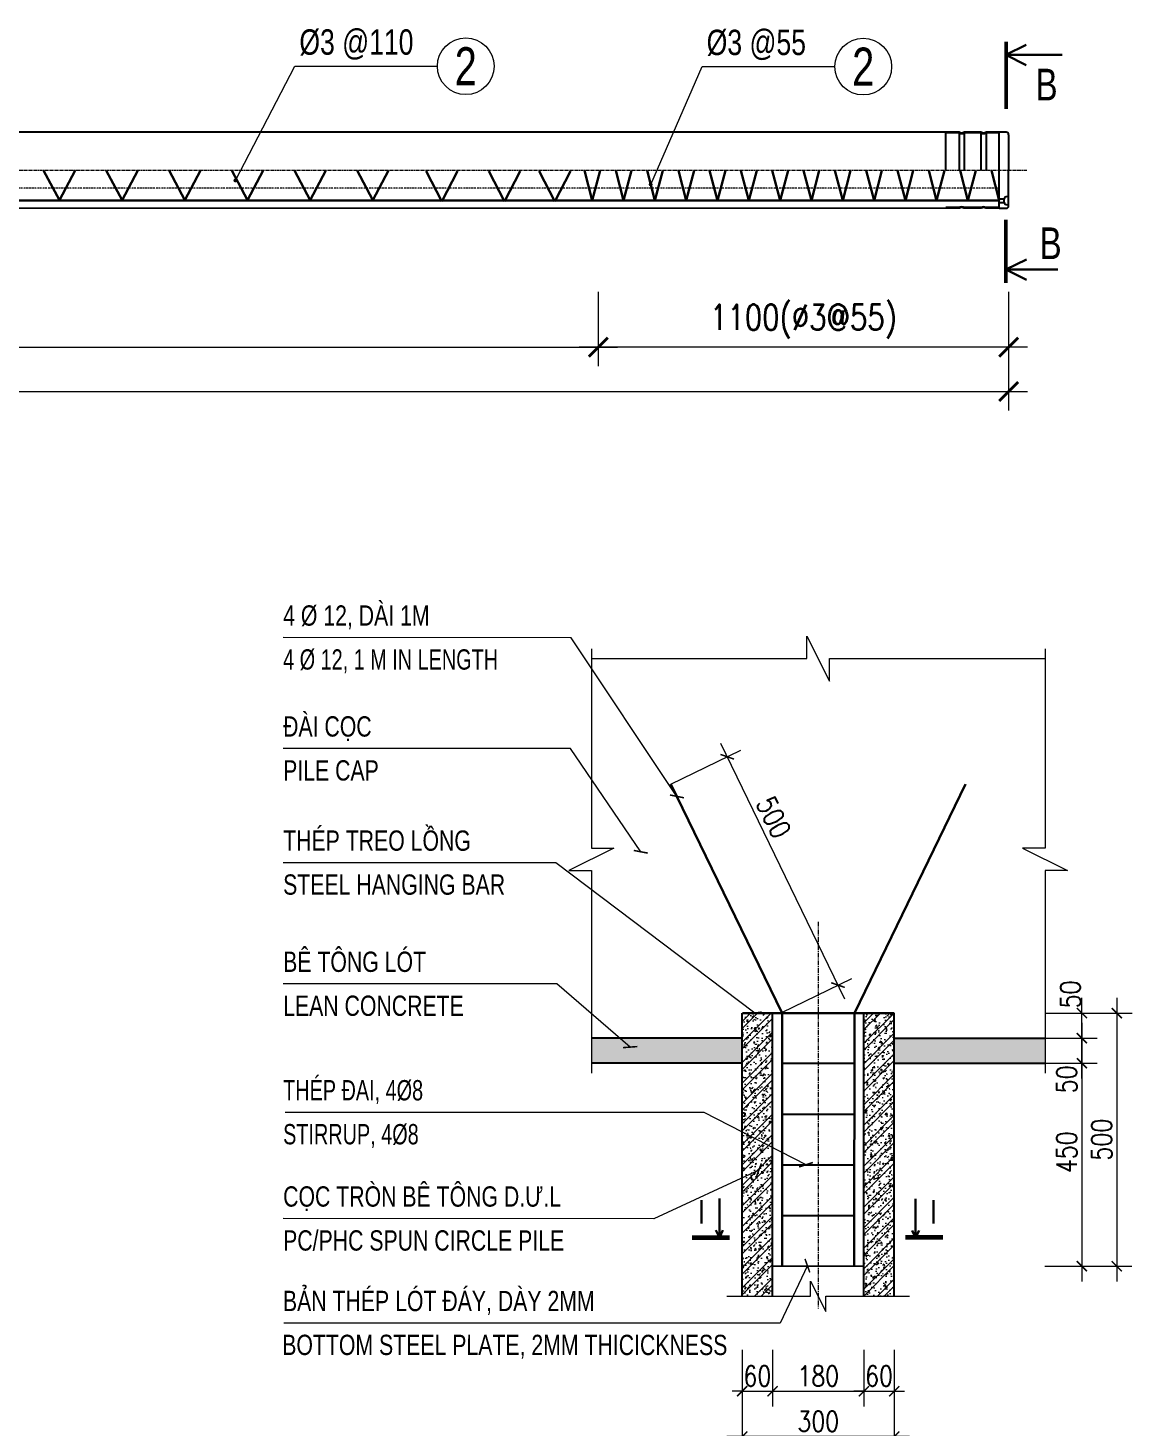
# Model space of a CAD drawing. Header units: millimetres. Extents: x -1359830 to -1240265, y -705366 to -618243.
# Drawn here: x -1277474 to -1268765, y -629380 to -618346 of the extents above; entities that cross this region are included whole.
import ezdxf
from ezdxf.enums import TextEntityAlignment as Align

# ---------------------------------------------------------------- set-up
doc = ezdxf.new("R2010")
doc.units = ezdxf.units.MM
doc.header["$MEASUREMENT"] = 0
doc.header["$PDMODE"] = 3
doc.header["$PDSIZE"] = 50
for name, pattern in [('ACAD_ISO03W100', [30, 12, -18]), ('CENTER', [50.8, 31.75, -6.35, 6.35, -6.35]), ('HIDDENX2', [0.75, 0.5, -0.25])]:
    doc.linetypes.add(name, pattern=pattern)
for name, color, linetype, lineweight in [('1.NET BAO-F', 3, 'Continuous', 25), ('10.CAT-F', 6, 'Continuous', 50), ('2.THEP CHU-F', 4, 'Continuous', 30), ('3. THEPDAI-F', 11, 'Continuous', 30), ('4.DIM-F', 1, 'Continuous', 15), ('5.HATCH-F', 8, 'Continuous', 5), ('6.NET TRUC-F', 5, 'CENTER', 15), ('7.TEXT-F', 4, 'Continuous', 20), ('8.KHUAT-F', 9, 'HIDDENX2', 18), ('9.NET MANH-F', 9, 'Continuous', 15), ('KC-NET THUONG', 8, 'Continuous', 18), ('S-dims', 8, 'Continuous', 18), ('Thep dai', 3, 'Continuous', 25)]:
    doc.layers.add(name, color=color, linetype=linetype, lineweight=lineweight)
doc.styles.add('Arial', font='arial.ttf')
doc.styles.add('Vnsimli', font='vnsimli.shx', dxfattribs={"width": 0.8})
doc.dimstyles.new('D1-20', dxfattribs={"dimscale": 20, "dimtxt": 2, "dimasz": 1, "dimexe": 1.5, "dimexo": 0, "dimgap": 0.5, "dimtad": 1, "dimdec": 0, "dimzin": 0, "dimdsep": 46, "dimtxsty": 'Vnsimli', "dimblk": 'ARCHTICK', "dimcen": 1, "dimdle": 1.5, "dimclrd": 256, "dimclre": 256, "dimclrt": 2, "dimadec": 0, "dimazin": 0, "dimtfac": 1, "dimtdec": 0, "dimtix": 1, "dimtmove": 2, "dimatfit": 2, "dimldrblk": 'ARCHTICK', "dimfxl": 1, "dimtolj": 1, "dimtzin": 0, "dimlwd": -1, "dimlwe": -1, "dimarcsym": 0})
doc.dimstyles.new('D1-40', dxfattribs={"dimscale": 40, "dimtxt": 2, "dimasz": 1.5, "dimexe": 1.5, "dimexo": 0, "dimgap": 0.5, "dimtad": 1, "dimdec": 0, "dimzin": 0, "dimdsep": 46, "dimtxsty": 'Vnsimli', "dimblk": 'ARCHTICK', "dimcen": 1, "dimdle": 1.5, "dimclrd": 256, "dimclre": 256, "dimclrt": 2, "dimadec": 0, "dimazin": 0, "dimtfac": 1, "dimtdec": 0, "dimtix": 1, "dimtmove": 2, "dimatfit": 2, "dimldrblk": 'ARCHTICK', "dimfxl": 1, "dimtolj": 1, "dimtzin": 0, "dimlwd": -1, "dimlwe": -1, "dimarcsym": 0})
doc.dimstyles.new('D1-50', dxfattribs={"dimscale": 50, "dimtxt": 2, "dimasz": 1.5, "dimexe": 1.5, "dimexo": 0, "dimgap": 0.5, "dimtad": 1, "dimdec": 0, "dimzin": 0, "dimdsep": 46, "dimtxsty": 'Vnsimli', "dimblk": 'ARCHTICK', "dimcen": 1, "dimdle": 1.5, "dimclrd": 256, "dimclre": 256, "dimclrt": 2, "dimadec": 0, "dimazin": 0, "dimtfac": 1, "dimtdec": 0, "dimtix": 1, "dimtmove": 2, "dimatfit": 2, "dimldrblk": 'ARCHTICK', "dimfxl": 1, "dimtolj": 1, "dimtzin": 0, "dimlwd": -1, "dimlwe": -1, "dimarcsym": 0})
pattern_1 = [(50, (-1347035.044, -606286.124), (27.3277, -2.390863), [2.8575, -31.4325]), (355, (-1347035.044, -606286.124), (-5.286424, 28.658496), [2.286, -25.146]), (100.451, (-1347032.767, -606286.323), (22.041375, 26.267503), [2.4285, -26.7135]), (46.1842, (-1347035.044, -606278.504), (40.661856, -6.30635), [4.28625, -47.14875]), (96.6356, (-1347031.655, -606279.03), (35.610635, 37.113833), [3.64275, -40.07025]), (351.184, (-1347035.044, -606278.504), (35.61069, 37.113768), [3.429, -37.719]), (21, (-1347031.234, -606280.409), (22.742232, -15.339828), [2.8575, -31.4325]), (326, (-1347031.234, -606280.409), (9.270304, 27.628195), [2.286, -25.146]), (71.4514, (-1347029.34, -606281.687), (32.012474, 12.288429), [2.4285, -26.7135]), (37.5, (-1347035.044, -606286.1235), (0.4632905, 12.6832558), [0, -24.8412, 0, -25.527, 0, -25.24125]), (7.5, (-1347035.044, -606286.124), (10.0229494, 15.0270862), [0, -14.5542, 0, -24.2697, 0, -9.62025]), (327.5, (-1347043.54, -606286.124), (20.3385893, -0.8593116), [0, -9.525, 0, -29.718, 0, -39.4335]), (317.5, (-1347047.35, -606286.124), (22.219377, 3.813974), [0, -12.3825, 0, -19.7358, 0, -28.0035])]

# ---------------------------------------------------------------- blocks, each defined once
blk = doc.blocks.new('_ARCHTICK')
at = {"layer": 'KC-NET THUONG', "color": 0, "linetype": 'ByBlock', "const_width": 0.15}
blk.add_lwpolyline([(-0.5, -0.5), (0.5, 0.5)], dxfattribs=at)
blk = doc.blocks.new('*D25')
at = {"layer": '4.DIM-F', "transparency": 16777216}
for p, q in [((-1314442.3, -619797.7), (-1314442.3, -620090.8)), ((-1303773.3, -619797.7), (-1303773.3, -620090.8)), ((-1314517.3, -620015.8), (-1303698.3, -620015.8))]:
    blk.add_line(p, q, dxfattribs=at)
at = {"layer": 'DEFPOINTS', "color": 0, "transparency": 16777216}
for p in [(-1314442.3, -619797.7), (-1303773.3, -619797.7), (-1303773.3, -620015.8)]:
    blk.add_point(p, dxfattribs=at)
at = {"layer": '4.DIM-F', "transparency": 16777216, "xscale": 75, "yscale": 75, "zscale": 75, "rotation": 180}
blk.add_blockref('_ARCHTICK', (-1314442.3, -620015.8), dxfattribs=at)
at = {"layer": '4.DIM-F', "transparency": 16777216, "xscale": 75, "yscale": 75, "zscale": 75}
blk.add_blockref('_ARCHTICK', (-1303773.3, -620015.8), dxfattribs=at)
at = {"layer": '4.DIM-F', "color": 2, "transparency": 16777216, "insert": (-1309107.8, -619914.6), "char_height": 100, "attachment_point": 5, "style": 'Vnsimli'}
blk.add_mtext('\\A1;3800{\\fSymbol|b0|i0|c2|p16;¸}9800(%%C3@110)', dxfattribs=at)
blk = doc.blocks.new('*D26')
at = {"layer": '4.DIM-F', "transparency": 16777216}
for p, q in [((-1316207.9, -619797.7), (-1316207.9, -620265.9)), ((-1302155.1, -619797.7), (-1302155.1, -620265.9)), ((-1316282.9, -620190.9), (-1302080.1, -620190.9))]:
    blk.add_line(p, q, dxfattribs=at)
at = {"layer": 'DEFPOINTS', "color": 0, "transparency": 16777216}
for p in [(-1316207.9, -619797.7), (-1302155.1, -619797.7), (-1302155.1, -620190.9)]:
    blk.add_point(p, dxfattribs=at)
at = {"layer": '4.DIM-F', "transparency": 16777216, "xscale": 75, "yscale": 75, "zscale": 75, "rotation": 180}
blk.add_blockref('_ARCHTICK', (-1316207.9, -620190.9), dxfattribs=at)
at = {"layer": '4.DIM-F', "transparency": 16777216, "xscale": 75, "yscale": 75, "zscale": 75}
blk.add_blockref('_ARCHTICK', (-1302155.1, -620190.9), dxfattribs=at)
at = {"layer": '4.DIM-F', "color": 2, "transparency": 16777216, "insert": (-1309181.5, -620115.9), "char_height": 100, "attachment_point": 5, "style": 'Vnsimli'}
blk.add_mtext('\\A1;6000{\\fSymbol|b0|i0|c2|p16;¸}12000', dxfattribs=at)
blk = doc.blocks.new('*D27')
at = {"layer": '4.DIM-F', "transparency": 16777216}
for p, q in [((-1303773.3, -619797.7), (-1303773.3, -620090.8)), ((-1302155.1, -619797.7), (-1302155.1, -620090.8)), ((-1302080.1, -620015.8), (-1303848.3, -620015.8))]:
    blk.add_line(p, q, dxfattribs=at)
at = {"layer": 'DEFPOINTS', "color": 0, "transparency": 16777216}
for p in [(-1303773.3, -619797.7), (-1302155.1, -619797.7), (-1303773.3, -620015.8)]:
    blk.add_point(p, dxfattribs=at)
at = {"layer": '4.DIM-F', "transparency": 16777216, "xscale": 75, "yscale": 75, "zscale": 75, "rotation": 180}
blk.add_blockref('_ARCHTICK', (-1303773.3, -620015.8), dxfattribs=at)
at = {"layer": '4.DIM-F', "transparency": 16777216, "xscale": 75, "yscale": 75, "zscale": 75}
blk.add_blockref('_ARCHTICK', (-1302155.1, -620015.8), dxfattribs=at)
at = {"layer": '4.DIM-F', "color": 2, "transparency": 16777216, "insert": (-1302964.2, -619914.6), "char_height": 100, "attachment_point": 5, "style": 'Vnsimli'}
blk.add_mtext('\\A1;1100(%%C3@55)', dxfattribs=at)
blk = doc.blocks.new('*D57')
at = {"layer": '4.DIM-F', "transparency": 16777216}
for p, q in [((-1305584.2, -622421.6), (-1305584.2, -622312.1)), ((-1305656.9, -622342.1), (-1305554.2, -622342.1)), ((-1305656.9, -622391.6), (-1305554.2, -622391.6))]:
    blk.add_line(p, q, dxfattribs=at)
at = {"layer": 'DEFPOINTS', "color": 0, "transparency": 16777216}
for p in [(-1305656.9, -622342.1), (-1305584.2, -622342.1), (-1305656.9, -622391.6)]:
    blk.add_point(p, dxfattribs=at)
at = {"layer": '4.DIM-F', "transparency": 16777216, "xscale": 20, "yscale": 20, "zscale": 20}
for p, rotation in [((-1305584.2, -622342.1), 90), ((-1305584.2, -622391.6), 270)]:
    blk.add_blockref('_ARCHTICK', p, dxfattribs=dict(at, rotation=rotation))
at = {"layer": '4.DIM-F', "color": 2, "transparency": 16777216, "insert": (-1305606.7, -622305.4), "char_height": 40, "attachment_point": 5, "rotation": 90, "style": 'Vnsimli'}
blk.add_mtext('\\A1;50', dxfattribs=at)
blk = doc.blocks.new('*D62')
at = {"layer": '4.DIM-F', "transparency": 16777216}
for p, q in [((-1305584.2, -622361.6), (-1305584.2, -622871.2)), ((-1305656.9, -622391.6), (-1305554.2, -622391.6)), ((-1305656.9, -622841.2), (-1305554.2, -622841.2))]:
    blk.add_line(p, q, dxfattribs=at)
at = {"layer": 'DEFPOINTS', "color": 0, "transparency": 16777216}
for p in [(-1305656.9, -622391.6), (-1305656.9, -622841.2), (-1305584.2, -622841.2)]:
    blk.add_point(p, dxfattribs=at)
at = {"layer": '4.DIM-F', "transparency": 16777216, "xscale": 20, "yscale": 20, "zscale": 20}
for p, rotation in [((-1305584.2, -622391.6), 90), ((-1305584.2, -622841.2), 270)]:
    blk.add_blockref('_ARCHTICK', p, dxfattribs=dict(at, rotation=rotation))
at = {"layer": '4.DIM-F', "color": 2, "transparency": 16777216, "insert": (-1305614.2, -622616.4), "char_height": 40, "attachment_point": 5, "rotation": 90, "style": 'Vnsimli'}
blk.add_mtext('\\A1;450', dxfattribs=at)
blk = doc.blocks.new('*D63')
at = {"layer": '4.DIM-F', "transparency": 16777216}
for p, q in [((-1306394.6, -621890.5), (-1306256.6, -621823.6)), ((-1306296.7, -621809.7), (-1306052, -622313.9)), ((-1306176.1, -622340.8), (-1306038.1, -622273.8))]:
    blk.add_line(p, q, dxfattribs=at)
at = {"layer": 'DEFPOINTS', "color": 0, "transparency": 16777216}
for p in [(-1306394.6, -621890.5), (-1306065.1, -622286.9), (-1306176.1, -622340.8)]:
    blk.add_point(p, dxfattribs=at)
at = {"layer": '4.DIM-F', "transparency": 16777216, "xscale": 20, "yscale": 20, "zscale": 20}
for p, rotation in [((-1306283.6, -621836.7), 115.8859333810122), ((-1306065.1, -622286.9), 295.8859333810122)]:
    blk.add_blockref('_ARCHTICK', p, dxfattribs=dict(at, rotation=rotation))
at = {"layer": '4.DIM-F', "color": 2, "transparency": 16777216, "insert": (-1306191.9, -621956), "char_height": 40, "attachment_point": 5, "rotation": 295.8859, "style": 'Vnsimli'}
blk.add_mtext('\\A1;500', dxfattribs=at)
blk = doc.blocks.new('*D64')
at = {"layer": '4.DIM-F', "transparency": 16777216}
for p, q in [((-1306254.1, -623006.4), (-1306254.1, -623117.7)), ((-1306194.1, -623006.4), (-1306194.1, -623117.7)), ((-1306254.1, -623087.7), (-1306274.1, -623087.7)), ((-1306254.1, -623087.7), (-1306194.1, -623087.7)), ((-1306194.1, -623087.7), (-1306174.1, -623087.7))]:
    blk.add_line(p, q, dxfattribs=at)
at = {"layer": 'DEFPOINTS', "color": 0, "transparency": 16777216}
for p in [(-1306254.1, -623006.4), (-1306194.1, -623006.4), (-1306194.1, -623087.7)]:
    blk.add_point(p, dxfattribs=at)
at = {"layer": '4.DIM-F', "transparency": 16777216, "xscale": 20, "yscale": 20, "zscale": 20}
blk.add_blockref('_ARCHTICK', (-1306254.1, -623087.7), dxfattribs=at)
at = {"layer": '4.DIM-F', "transparency": 16777216, "xscale": 20, "yscale": 20, "zscale": 20, "rotation": 180}
blk.add_blockref('_ARCHTICK', (-1306194.1, -623087.7), dxfattribs=at)
at = {"layer": '4.DIM-F', "color": 2, "transparency": 16777216, "insert": (-1306224.1, -623057.7), "char_height": 40, "attachment_point": 5, "style": 'Vnsimli'}
blk.add_mtext('\\A1;60', dxfattribs=at)
blk = doc.blocks.new('*D65')
at = {"layer": '4.DIM-F', "transparency": 16777216}
for p, q in [((-1306194.1, -623006.4), (-1306194.1, -623117.7)), ((-1306014.1, -623006.4), (-1306014.1, -623117.7)), ((-1306224.1, -623087.7), (-1305984.1, -623087.7))]:
    blk.add_line(p, q, dxfattribs=at)
at = {"layer": 'DEFPOINTS', "color": 0, "transparency": 16777216}
for p in [(-1306194.1, -623006.4), (-1306014.1, -623006.4), (-1306014.1, -623087.7)]:
    blk.add_point(p, dxfattribs=at)
at = {"layer": '4.DIM-F', "transparency": 16777216, "xscale": 20, "yscale": 20, "zscale": 20, "rotation": 180}
blk.add_blockref('_ARCHTICK', (-1306194.1, -623087.7), dxfattribs=at)
at = {"layer": '4.DIM-F', "transparency": 16777216, "xscale": 20, "yscale": 20, "zscale": 20}
blk.add_blockref('_ARCHTICK', (-1306014.1, -623087.7), dxfattribs=at)
at = {"layer": '4.DIM-F', "color": 2, "transparency": 16777216, "insert": (-1306104.1, -623057.7), "char_height": 40, "attachment_point": 5, "style": 'Vnsimli'}
blk.add_mtext('\\A1;180', dxfattribs=at)
blk = doc.blocks.new('*D66')
at = {"layer": '4.DIM-F', "transparency": 16777216}
for p, q in [((-1306014.1, -623006.4), (-1306014.1, -623117.7)), ((-1305954.1, -623006.4), (-1305954.1, -623117.7)), ((-1306014.1, -623087.7), (-1306034.1, -623087.7)), ((-1306014.1, -623087.7), (-1305954.1, -623087.7)), ((-1305954.1, -623087.7), (-1305934.1, -623087.7))]:
    blk.add_line(p, q, dxfattribs=at)
at = {"layer": 'DEFPOINTS', "color": 0, "transparency": 16777216}
for p in [(-1306014.1, -623006.4), (-1305954.1, -623006.4), (-1305954.1, -623087.7)]:
    blk.add_point(p, dxfattribs=at)
at = {"layer": '4.DIM-F', "transparency": 16777216, "xscale": 20, "yscale": 20, "zscale": 20}
blk.add_blockref('_ARCHTICK', (-1306014.1, -623087.7), dxfattribs=at)
at = {"layer": '4.DIM-F', "transparency": 16777216, "xscale": 20, "yscale": 20, "zscale": 20, "rotation": 180}
blk.add_blockref('_ARCHTICK', (-1305954.1, -623087.7), dxfattribs=at)
at = {"layer": '4.DIM-F', "color": 2, "transparency": 16777216, "insert": (-1305984.1, -623057.7), "char_height": 40, "attachment_point": 5, "style": 'Vnsimli'}
blk.add_mtext('\\A1;60', dxfattribs=at)
blk = doc.blocks.new('*D67')
at = {"layer": '4.DIM-F', "transparency": 16777216}
for p, q in [((-1306254.1, -623006.4), (-1306254.1, -623207.2)), ((-1305954.1, -623006.4), (-1305954.1, -623207.2)), ((-1305924.1, -623177.2), (-1306284.1, -623177.2))]:
    blk.add_line(p, q, dxfattribs=at)
at = {"layer": 'DEFPOINTS', "color": 0, "transparency": 16777216}
for p in [(-1306254.1, -623006.4), (-1305954.1, -623006.4), (-1306254.1, -623177.2)]:
    blk.add_point(p, dxfattribs=at)
at = {"layer": '4.DIM-F', "transparency": 16777216, "xscale": 20, "yscale": 20, "zscale": 20, "rotation": 180}
blk.add_blockref('_ARCHTICK', (-1306254.1, -623177.2), dxfattribs=at)
at = {"layer": '4.DIM-F', "transparency": 16777216, "xscale": 20, "yscale": 20, "zscale": 20}
blk.add_blockref('_ARCHTICK', (-1305954.1, -623177.2), dxfattribs=at)
at = {"layer": '4.DIM-F', "color": 2, "transparency": 16777216, "insert": (-1306104.1, -623147.2), "char_height": 40, "attachment_point": 5, "style": 'Vnsimli'}
blk.add_mtext('\\A1;300', dxfattribs=at)
blk = doc.blocks.new('*D68')
at = {"layer": '4.DIM-F', "transparency": 16777216}
for p, q in [((-1305515.3, -622312.2), (-1305515.4, -622871.2)), ((-1305656.9, -622342.2), (-1305485.3, -622342.2)), ((-1305657, -622841.2), (-1305485.4, -622841.2))]:
    blk.add_line(p, q, dxfattribs=at)
at = {"layer": 'DEFPOINTS', "color": 0, "transparency": 16777216}
for p in [(-1305656.9, -622342.2), (-1305657, -622841.2), (-1305515.4, -622841.2)]:
    blk.add_point(p, dxfattribs=at)
at = {"layer": '4.DIM-F', "transparency": 16777216, "xscale": 20, "yscale": 20, "zscale": 20}
for p, rotation in [((-1305515.3, -622342.2), 89.99043027793833), ((-1305515.4, -622841.2), 269.9904302779383)]:
    blk.add_blockref('_ARCHTICK', p, dxfattribs=dict(at, rotation=rotation))
at = {"layer": '4.DIM-F', "color": 2, "transparency": 16777216, "insert": (-1305545.4, -622591.7), "char_height": 40, "attachment_point": 5, "rotation": 89.9904, "style": 'Vnsimli'}
blk.add_mtext('\\A1;500', dxfattribs=at)
blk = doc.blocks.new('*D23')
at = {"layer": '4.DIM-F', "transparency": 16777216}
for p, q in [((-1305584.2, -622471.1), (-1305584.2, -622361.6)), ((-1305656.9, -622391.6), (-1305554.2, -622391.6)), ((-1305656.9, -622441.1), (-1305554.2, -622441.1))]:
    blk.add_line(p, q, dxfattribs=at)
at = {"layer": 'DEFPOINTS', "color": 0, "transparency": 16777216}
for p in [(-1305656.9, -622391.6), (-1305584.2, -622391.6), (-1305656.9, -622441.1)]:
    blk.add_point(p, dxfattribs=at)
at = {"layer": '4.DIM-F', "transparency": 16777216, "xscale": 20, "yscale": 20, "zscale": 20}
for p, rotation in [((-1305584.2, -622391.6), 90), ((-1305584.2, -622441.1), 270)]:
    blk.add_blockref('_ARCHTICK', p, dxfattribs=dict(at, rotation=rotation))
at = {"layer": '4.DIM-F', "color": 2, "transparency": 16777216, "insert": (-1305614.2, -622472.9), "char_height": 40, "attachment_point": 5, "rotation": 90, "style": 'Vnsimli'}
blk.add_mtext('\\A1;50', dxfattribs=at)
blk = doc.blocks.new('c-c1')
at = {"layer": '1.NET BAO-F', "ltscale": 10}
for p, q in [((13805.6, 151.9), (7149.7, 151.9)), ((13805.6, 0.8), (13805.6, 151.9)), ((13858.6, 151.9), (13805.6, 151.9)), ((13857.2, 149.1), (13857.2, 0.8)), ((13945.2, 151.9), (13876.3, 151.9)), ((13877.7, 149.1), (13877.7, 0.8)), ((13943.7, 149.1), (13943.7, 0.8)), ((14015.8, 151.9), (13962.8, 151.9)), ((13964.3, 149.1), (13964.3, 0.8)), ((14015.8, -148.2), (14015.8, 151.9)), ((14042.9, 151.9), (14015.8, 151.9)), ((14052.9, 141.9), (14052.9, -0.3)), ((14015.8, 0.8), (14015.8, -0.3)), ((14052.9, -138.2), (14052.9, -0.3)), ((14052.9, -102.1), (14047.9, -102.1)), ((13858.8, -148.2), (7149.8, -149.1)), ((13857.2, -145.4), (13805.6, -145.4)), ((13805.6, -145.4), (13805.6, -148.2)), ((13945.2, -148.2), (13876.3, -148.2)), ((13943.7, -145.4), (13877.7, -145.4)), ((14015.8, -148.2), (13962.8, -148.2)), ((14015.8, -145.4), (13964.3, -145.4)), ((14015.8, -110.8), (14035.6, -110.8)), ((14015.8, -125.6), (14035.6, -125.6)), ((14015.8, -148.2), (14042.9, -148.2)), ((14035.6, -125), (14035.6, -111.4)), ((14052.9, -134.3), (14047.9, -134.3))]:
    blk.add_line(p, q, dxfattribs=at)
at = {"layer": '1.NET BAO-F', "linetype": 'ACAD_ISO03W100', "ltscale": 10}
for p, q in [((13857.2, 149.1), (13805.6, 149.1)), ((13943.7, 149.1), (13877.7, 149.1)), ((14015.8, 149.1), (13964.3, 149.1))]:
    blk.add_line(p, q, dxfattribs=at)
at = {"layer": '1.NET BAO-F', "ltscale": 10}
for centre, start, end in [((14042.9, 141.9), 0, 90), ((14042.9, -138.2), 270, 0)]:
    blk.add_arc(centre, 10, start, end, dxfattribs=at)
at = {"layer": '1.NET BAO-F', "linetype": 'ACAD_ISO03W100', "ltscale": 10}
for centre in [(13867.5, 158.4), (13954, 158.4)]:
    blk.add_ellipse(centre, major_axis=(16.1, 0), ratio=0.75, start_param=4.019229, end_param=5.405549, dxfattribs=at)
at = {"layer": '1.NET BAO-F', "ltscale": 10}
for centre, major_axis, ratio, start_param, end_param in [((13867.5, 158.4), (-12.4, 0), 0.75, 0.775397, 2.366195), ((13954, 158.4), (12.4, 0), 0.75, 3.91699, 5.507788), ((14047.9, -111.4), (12.4, 0), 0.75, 1.570796, 3.141593), ((13867.5, -154.7), (16.1, 0), 0.75, 0.877636, 2.263956), ((13867.6, -154.7), (-12.3, 0.1), 0.754311, 3.933599, 5.521524), ((13954, -154.7), (16.1, 0), 0.75, 0.877636, 2.263956), ((13954, -154.7), (-12.4, 0), 0.75, 3.91699, 5.507788), ((14047.9, -125), (-12.4, 0), 0.75, 0, 1.570796)]:
    blk.add_ellipse(centre, major_axis=major_axis, ratio=ratio, start_param=start_param, end_param=end_param, dxfattribs=at)
at = {"layer": '10.CAT-F'}
for p, q in [((14042.8, 243.9), (14042.8, 508.6)), ((14042.2, -193.9), (14042.2, -441.8))]:
    blk.add_line(p, q, dxfattribs=at)
at = {"layer": '2.THEP CHU-F'}
for p, q in [((14041.5, 456.7), (14122.1, 496.7)), ((14263.7, 456.7), (14041.5, 456.7)), ((14041.5, 456.7), (14122.1, 416.6)), ((14016, -118.2), (7149.8, -116.8)), ((14042.2, -389.9), (14122.7, -349.9)), ((14042.2, -389.9), (14122.7, -429.9)), ((14247.2, -389.9), (14042.2, -389.9))]:
    blk.add_line(p, q, dxfattribs=at)
at = {"layer": '3. THEPDAI-F', "ltscale": 10}
for p, q in [((10246.9, 0.8), (10308.9, -116.4)), ((10308.9, -116.4), (10370.8, 0.8)), ((10494.2, 0.8), (10556.1, -116.4)), ((10556.1, -116.4), (10618.1, 0.8)), ((10741.5, 0.8), (10803.4, -116.4)), ((10803.4, -116.4), (10865.4, 0.8)), ((10988.8, 0.8), (11050.7, -116.4)), ((11050.7, -116.4), (11112.7, 0.8)), ((11236, 0.8), (11298, -116.4)), ((11298, -116.4), (11359.9, 0.8)), ((11483.3, 0.8), (11545.3, -116.4)), ((11545.3, -116.4), (11607.2, 0.8)), ((12379.7, 0.8), (12410.8, -118)), ((12410.8, -118), (12441.9, 0.8)), ((12503.2, 0.8), (12534.2, -118)), ((12534.2, -118), (12565.3, 0.8)), ((12626.7, 0.8), (12657.7, -118)), ((12657.7, -118), (12688.8, 0.8)), ((12750.2, 0.8), (12781.2, -118)), ((12781.2, -118), (12812.3, 0.8)), ((12873.6, 0.8), (12904.7, -118.1)), ((12904.7, -118.1), (12935.8, 0.8)), ((12997.1, 0.8), (13028.1, -118.1)), ((13028.1, -118.1), (13059.3, 0.8)), ((13120.6, 0.8), (13151.6, -118.1)), ((13151.6, -118.1), (13182.7, 0.8)), ((13244.1, 0.8), (13275.1, -118.1)), ((13275.1, -118.1), (13306.2, 0.8)), ((13367.5, 0.8), (13398.6, -118.1)), ((13398.6, -118.1), (13429.7, 0.8)), ((13491, 0.8), (13522.1, -118.2)), ((13522.1, -118.2), (13553.2, 0.8)), ((13614.5, 0.8), (13645.5, -118.2)), ((13645.5, -118.2), (13676.7, 0.8)), ((13738, 0.8), (13769, -118.2)), ((13769, -118.2), (13800.1, 0.8)), ((13861.4, 0.8), (13892.5, -118.2)), ((13892.5, -118.2), (13923.6, 0.8)), ((13984.9, 0.8), (14016, -118.2)), ((11755.3, -1.6), (11817.2, -121.4)), ((11817.2, -121.4), (11879.2, -1.6)), ((12002.2, -1.6), (12064.2, -121.4)), ((12064.2, -121.4), (12126.1, -1.6)), ((12201.6, -1.6), (12263.5, -121.4)), ((12263.5, -121.4), (12325.5, -1.6))]:
    blk.add_line(p, q, dxfattribs=at)
at = {"layer": '4.DIM-F'}
for centre in [(11911.7, 411.7), (13479.4, 410.2)]:
    blk.add_circle(centre, 111.8, dxfattribs=at)
at = {"layer": '6.NET TRUC-F', "linetype": 'CENTER', "ltscale": 0.4}
blk.add_line((14124.1, 0.8), (7150.1, 0.8), dxfattribs=at)
at = {"layer": '8.KHUAT-F', "linetype": 'ACAD_ISO03W100', "ltscale": 0.1}
blk.add_line((14015.8, -68.9), (7149.7, -68.9), dxfattribs=at)
at = {"layer": '7.TEXT-F', "style": 'Arial', "width": 0.75}
for s, height, p in [('Ø3 @110', 100, (11255.6, 457.3)), ('Ø3 @55', 100, (12861.9, 455.8)), ('B', 125, (14158.7, 276.9)), ('B', 125, (14174.7, -348.9))]:
    blk.add_text(s, height=height, dxfattribs=at).set_placement(p)
for p in [(11911.7, 411.7), (13479.3, 410.2)]:
    blk.add_text('2', height=150, dxfattribs=at).set_placement(p, align=Align.MIDDLE_CENTER)
at = {"layer": '4.DIM-F'}
for base, p1, p2, text, picture, middle in [((14052.8, -870.8), (0, -477.6), (14052.8, -477.6), '6000{\\fSymbol|b0|i0|c2|p16;¸}12000', '*D26', (7026.4, -795.8)), ((12434.6, -695.8), (1765.6, -477.6), (12434.6, -477.6), '3800{\\fSymbol|b0|i0|c2|p16;¸}9800(%%C3@110)', '*D25', (7100.1, -594.6))]:
    dim = blk.add_linear_dim(base=base, p1=p1, p2=p2, text=text, dimstyle='D1-50', dxfattribs=at)
    dim.commit()
    dim.dimension.update_dxf_attribs({"geometry": picture, "text_midpoint": middle, "insert": (1316207.9, 619320)})
dim = blk.add_linear_dim(base=(12434.6, -695.8), p1=(14052.8, -477.6), p2=(12434.6, -477.6), angle=180, text='1100(%%C3@55)', dimstyle='D1-50', dxfattribs=at)
dim.commit()
dim.dimension.update_dxf_attribs({"geometry": '*D27', "text_midpoint": (13243.7, -594.6), "insert": (1316207.9, 619320)})
for points in [[(11003.2, -38.4), (11238, 411.7), (11799.9, 411.7)], [(12641.1, -54.2), (12844.3, 410.2), (13367.6, 410.2)]]:
    blk.add_leader(points, dimstyle='D1-40', override={"dimldrblk": 'DotSmall'}, dxfattribs=at)
blk = doc.blocks.new('e')
at = {"layer": '5.HATCH-F'}
h = blk.add_hatch(dxfattribs=at)
h.set_pattern_fill('AR-CONC', color=256, scale=0.15, style=0)
h.set_pattern_definition(pattern_1)
h.paths.add_polyline_path([(-1306254.1, -622900.4), (-1306194.1, -622900.4), (-1306194.1, -622342.1), (-1306254.1, -622342.1)])
h.paths.add_polyline_path([(-1305954.1, -622342.1), (-1306014.1, -622342.1), (-1306014.1, -622900.4), (-1305954.1, -622900.4)])
h = blk.add_hatch(dxfattribs=at)
h.set_pattern_fill('ANSI32', color=256, scale=3, style=0)
h.set_pattern_definition([(45, (-1347035.044, -606286.124), (-20.205576, 20.205576), []), (45, (-1347021.573, -606286.124), (-20.205576, 20.205576), [])])
h.paths.add_polyline_path([(-1306194.1, -622342.1), (-1306254.1, -622342.1), (-1306254.1, -622900.4), (-1306194.1, -622900.4)])
h.paths.add_polyline_path([(-1306014.1, -622900.4), (-1305954.1, -622900.4), (-1305954.1, -622342.1), (-1306014.1, -622342.1)])
h = blk.add_hatch(dxfattribs=at)
h.set_pattern_fill('AR-CONC', color=256, scale=0.15, style=0)
h.set_pattern_definition(pattern_1)
h.paths.add_polyline_path([(-1306254.1, -622441.1), (-1306254.1, -622391.6), (-1306551.4, -622391.5), (-1306551.4, -622441)])
h.paths.add_polyline_path([(-1305954.1, -622391.6), (-1305954.1, -622441.1), (-1305656.9, -622441.1), (-1305656.9, -622391.6)])
at = {"layer": '1.NET BAO-F'}
for p, q in [((-1306254.1, -622900.4), (-1306254.1, -622342.1)), ((-1306194.1, -622900.4), (-1306194.1, -622342.1)), ((-1306014.1, -622900.4), (-1306014.1, -622342.1)), ((-1305954.1, -622900.4), (-1305954.1, -622342.1)), ((-1306254.2, -622391.6), (-1306551.4, -622391.5)), ((-1305954.1, -622391.6), (-1305656.9, -622391.6)), ((-1306254.2, -622441.1), (-1306551.4, -622441)), ((-1305954.1, -622441.1), (-1305656.9, -622441.1))]:
    blk.add_line(p, q, dxfattribs=at)
for points, const_width in [([(-1305954.1, -622342.1), (-1306254.1, -622342.1)], 4.5), ([(-1306014.1, -622841.1), (-1306194.1, -622841.1)], 3.75)]:
    blk.add_lwpolyline(points, dxfattribs=dict(at, const_width=const_width))
at = {"layer": '10.CAT-F', "lineweight": 60}
for p, q in [((-1306352.4, -622784.8), (-1306279.2, -622784.8)), ((-1305858.7, -622784.9), (-1305932, -622784.9))]:
    blk.add_line(p, q, dxfattribs=at)
at = {"layer": '2.THEP CHU-F', "lineweight": 30}
for p, q in [((-1306299.1, -622784.8), (-1306299.1, -622708)), ((-1305912, -622784.9), (-1305912, -622708.1)), ((-1306299.1, -622784.8), (-1306306, -622770.4)), ((-1306299.1, -622784.8), (-1306292.3, -622770.4)), ((-1305912, -622784.9), (-1305918.9, -622770.5)), ((-1305912, -622784.9), (-1305905.1, -622770.5))]:
    blk.add_line(p, q, dxfattribs=at)
at = {"layer": '2.THEP CHU-F'}
for points in [[(-1306175.4, -622841.1), (-1306175.4, -622342.1), (-1306394.6, -621890.5)], [(-1306033, -622841.1), (-1306032.9, -622342.1), (-1305813.7, -621890.6)]]:
    blk.add_lwpolyline(points, dxfattribs=at)
at = {"layer": '4.DIM-F'}
for p, q in [((-1306175.4, -622641.1), (-1306032.9, -622641.1)), ((-1306175.4, -622741.1), (-1306032.9, -622741.1))]:
    blk.add_line(p, q, dxfattribs=at)
at = {"layer": '6.NET TRUC-F', "linetype": 'CENTER', "ltscale": 0.3}
blk.add_line((-1306104.1, -622162.2), (-1306104.2, -622924.9), dxfattribs=at)
at = {"layer": '9.NET MANH-F'}
for points in [[(-1306551.4, -621643.1), (-1306126.4, -621643.1), (-1306126.4, -621598.7), (-1306082, -621687.4), (-1306082, -621643.1), (-1305656.9, -621643.1)], [(-1306551.4, -621623.7), (-1306551.4, -622016.9), (-1306507, -622016.9), (-1306595.7, -622061.2), (-1306551.4, -622061.2), (-1306551.4, -622460.5)], [(-1305656.9, -621623.7), (-1305656.9, -622016.9), (-1305701.3, -622016.9), (-1305612.5, -622061.2), (-1305656.9, -622061.2), (-1305656.9, -622460.5)], [(-1306284.1, -622900.4), (-1306119.1, -622900.4), (-1306119.1, -622870.4), (-1306089.1, -622930.4), (-1306089.1, -622900.4), (-1305924.1, -622900.4)]]:
    blk.add_lwpolyline(points, dxfattribs=at)
at = {"layer": 'Thep dai', "ltscale": 10}
for p, q in [((-1306175.4, -622441.1), (-1306032.9, -622441.1)), ((-1306175.4, -622541.1), (-1306032.9, -622541.1)), ((-1306175.4, -622641.1), (-1306032.9, -622641.1)), ((-1306175.4, -622741.1), (-1306032.9, -622741.1))]:
    blk.add_line(p, q, dxfattribs=at)
at = {"layer": '7.TEXT-F', "style": 'Arial'}
for s, height, rotation, width, p in [('4 %%C 12, DÀI 1M', 40, 359.9904, 0.75, (-1307159.3, -621578.2)), ('4 %%C 12, 1 M IN LENGTH', 40, 359.9904, 0.7, (-1307159.3, -621664.8)), (' ĐÀI CỌC', 40, 359.9904, 0.75, (-1307171, -621796.9)), ('PILE CAP', 40, 359.9904, 0.75, (-1307159.3, -621883.6)), ('THÉP TREO LỒNG', 40, 359.9904, 0.75, (-1307159.3, -622022)), ('STEEL HANGING BAR', 40, 359.9904, 0.75, (-1307159.3, -622108.7)), ('BÊ TÔNG LÓT', 40, 359.9904, 0.75, (-1307159.3, -622260.9)), ('LEAN CONCRETE', 40, 359.9904, 0.75, (-1307159.3, -622347.6)), ('THÉP ĐAI, 4%%C8', 40, 359.9904, 0.7, (-1307159.3, -622514.2)), ('STIRRUP, 4%%C8', 40, 359.9904, 0.7, (-1307159.3, -622600.9)), ('CỌC TRÒN BÊ TÔNG D.Ư.L', 40, 359.9904, 0.75, (-1307159.3, -622723.7)), ('I', 46.7, 0.0096, 0.75, (-1306341.3, -622757.2)), ('I', 46.7, 359.9904, 0.75, (-1305883.6, -622757.2)), ('PC/PHC SPUN CIRCLE PILE', 40, 359.9904, 0.75, (-1307159.3, -622810.4)), ('BẢN THÉP LÓT ĐÁY, DÀY 2MM', 40, 359.9904, 0.75, (-1307159.7, -622929.7)), ('BOTTOM STEEL PLATE, 2MM THICICKNESS', 40, 359.9904, 0.75, (-1307161.1, -623016.3))]:
    blk.add_text(s, height=height, rotation=rotation, dxfattribs=dict(at, width=width)).set_placement(p)
at = {"layer": '4.DIM-F'}
for base, p1, p2, angle, picture, middle, dimtype in [((-1306065.1077, -622286.9152), (-1306394.5582, -621890.5122), (-1306176.0662, -622340.7601), 295.8859, '*D63', (-1306191.9037, -621956.0429), 129), ((-1305584.1681053, -622342.1297956), (-1305656.9313063, -622391.6297956), (-1305656.9313063, -622342.1297956), 90, '*D57', (-1305606.6681053, -622305.3731185), 128), ((-1305584.1681053, -622391.6297956), (-1305656.9313063, -622441.1297956), (-1305656.9313063, -622391.6297956), 90, '*D23', (-1305614.1681053, -622472.8837733), 128)]:
    dim = blk.add_linear_dim(base=base, p1=p1, p2=p2, angle=angle, dimstyle='D1-20', dxfattribs=at)
    dim.commit()
    dim.dimension.update_dxf_attribs({"geometry": picture, "text_midpoint": middle, "dimtype": dimtype})
dim = blk.add_linear_dim(base=(-1305515.4, -622841.2), p1=(-1305656.9, -622342.2), p2=(-1305657, -622841.2), angle=89.9904, text='500', dimstyle='D1-20', dxfattribs=at)
dim.commit()
dim.dimension.update_dxf_attribs({"geometry": '*D68', "text_midpoint": (-1305545.4, -622591.7)})
dim = blk.add_linear_dim(base=(-1305584.2, -622841.2), p1=(-1305656.9, -622391.6), p2=(-1305656.9, -622841.2), angle=90, dimstyle='D1-20', dxfattribs=at)
dim.commit()
dim.dimension.update_dxf_attribs({"geometry": '*D62', "text_midpoint": (-1305614.2, -622616.4)})
for base, p1, p2, picture, middle in [((-1306254.1, -623177.2), (-1305954.1, -623006.4), (-1306254.1, -623006.4), '*D67', (-1306104.1, -623147.2)), ((-1306194.1, -623087.7), (-1306254.1, -623006.4), (-1306194.1, -623006.4), '*D64', (-1306224.1, -623057.7)), ((-1306014.1, -623087.7), (-1306194.1, -623006.4), (-1306014.1, -623006.4), '*D65', (-1306104.1, -623057.7)), ((-1305954.1, -623087.7), (-1306014.1, -623006.4), (-1305954.1, -623006.4), '*D66', (-1305984.1, -623057.7))]:
    dim = blk.add_linear_dim(base=base, p1=p1, p2=p2, dimstyle='D1-20', dxfattribs=at)
    dim.commit()
    dim.dimension.update_dxf_attribs({"geometry": picture, "text_midpoint": middle})
for points in [[(-1306382.7, -621914.9), (-1306591.5, -621602), (-1307159.3, -621601.9)], [(-1306453.9, -622024.1), (-1306592.8, -621820.7), (-1307159.3, -621820.6)], [(-1306229.4, -622342.1), (-1306621.8, -622045.8), (-1307159.3, -622045.7)], [(-1306475.1, -622409.2), (-1306619.9, -622284.7), (-1307159.3, -622284.7)], [(-1306128.2, -622641.1), (-1306329, -622538.1), (-1307155.5, -622537.9)], [(-1306221.2, -622651.7), (-1306428.4, -622747.5), (-1307159.3, -622747.4)], [(-1306125.5, -622840.1), (-1306179.3, -622953.5), (-1307158, -622953.4)]]:
    blk.add_leader(points, dimstyle='D1-20', dxfattribs=at)

msp = doc.modelspace()

# ---------------------------------------------------------------- block references
at = {"layer": 'S-dims'}
for name, p, xscale, yscale, zscale in [('c-c1', (-1297844.17, -619471.08), 2, 2, 2), ('e', (3953176.12, 1863253.29), 4, 4, 4)]:
    msp.add_blockref(name, p, dxfattribs=dict(at, xscale=xscale, yscale=yscale, zscale=zscale))

doc.saveas('drawing.dxf')
